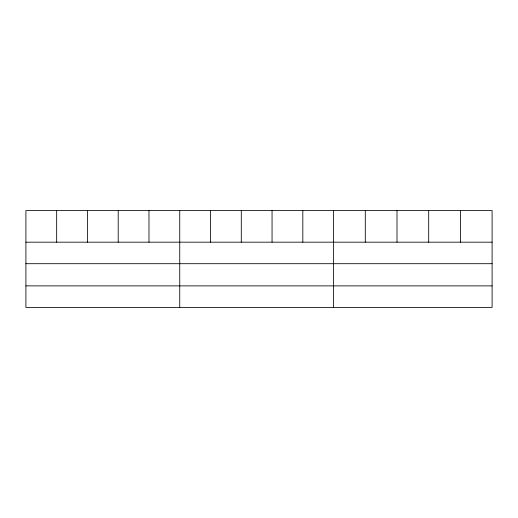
<?xml version="1.0" encoding="UTF-8"?>
<svg xmlns="http://www.w3.org/2000/svg" width="518" height="518" viewBox="0 0 518 518"><rect width="100%" height="100%" fill="white"/><g stroke="black" fill="none" stroke-linecap="round" stroke-linejoin="round"><path stroke-width="0.78" d="M492.1 263.701L492.1 210.593L25.9 210.593L25.9 307.407L492.1 307.407L492.1 263.701L25.9 263.701M25.9 242.178L492.1 242.178M25.9 285.878L492.1 285.878M460.398 210.593L460.398 242.178M428.697 210.593L428.697 242.178M396.995 210.593L396.995 242.178M365.294 210.593L365.294 242.178M333.592 210.593L333.592 307.407M302.823 210.593L302.823 242.178M272.054 210.593L272.054 242.178M241.284 210.593L241.284 242.178M210.515 210.593L210.515 242.178M179.746 210.593L179.746 307.407M148.977 210.593L148.977 242.178M118.208 210.593L118.208 242.178M87.438 210.593L87.438 242.178M56.669 210.593L56.669 242.178"/></g></svg>
